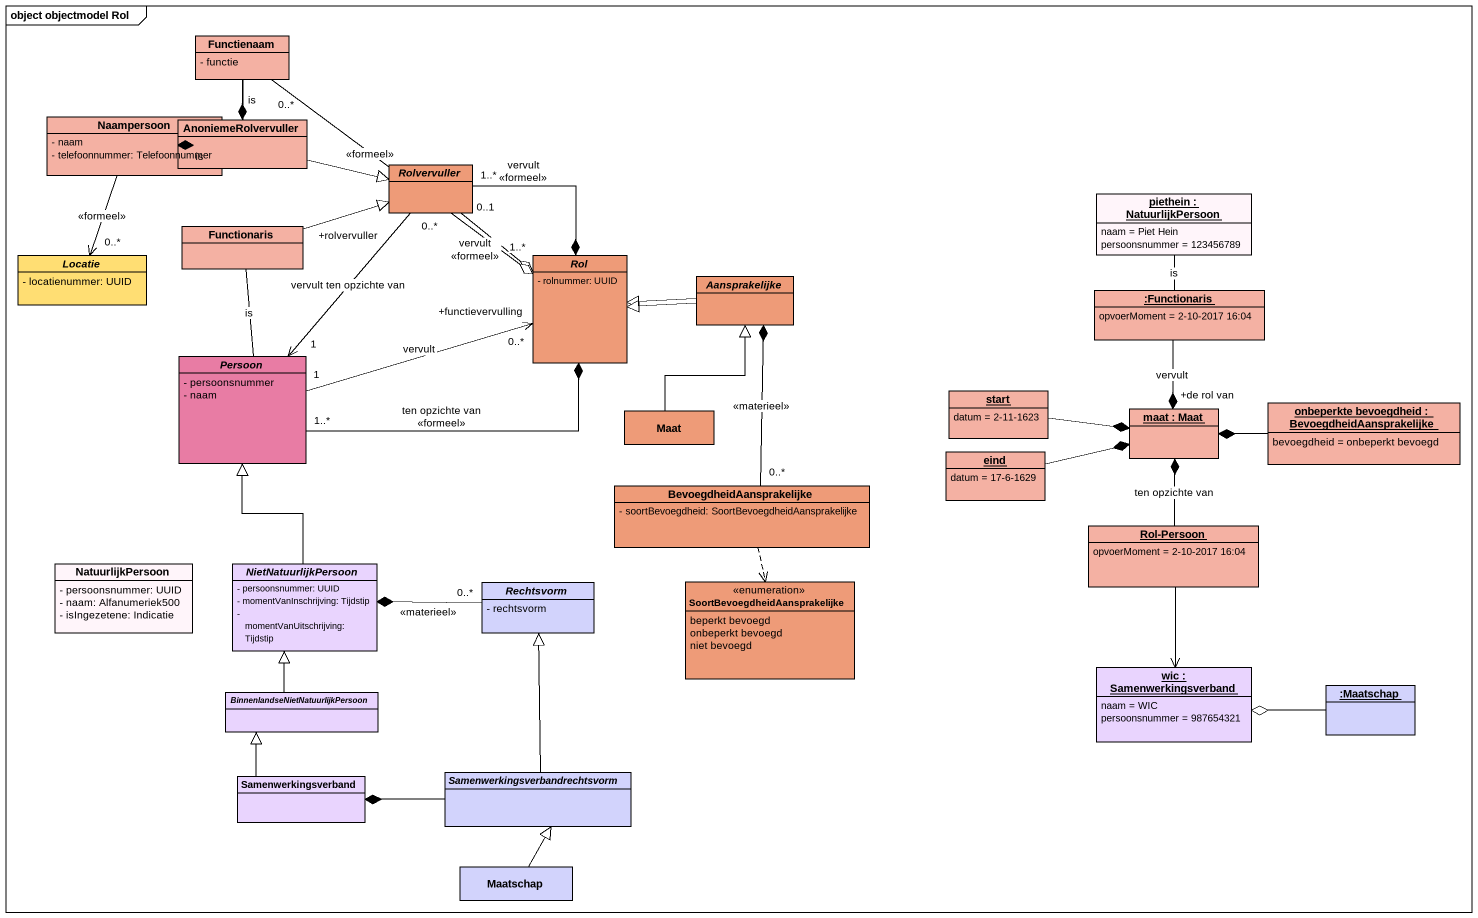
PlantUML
@startuml
mainframe object objectmodel Rol
hide circle
hide empty members
skinparam classAttributeIconSize 0
class Functienaam #F4B1A3 {
  - functie
}
class Naampersoon #F4B1A3 {
  - naam
  - telefoonnummer: Telefoonnummer
}
class AnoniemeRolvervuller #F4B1A3
abstract class Rolvervuller #EE9B78
object "piethein : NatuurlijkPersoon" as piethein #FFF5FA {
  naam = Piet Hein
  persoonsnummer = 123456789
}
abstract class Locatie #FFDE73 {
  - locatienummer: UUID
}
class Functionaris #F4B1A3
abstract class Rol #EE9B78 {
  - rolnummer: UUID
}
abstract class Aansprakelijke #EE9B78
object ":Functionaris" as Functionaris_2 #F4B1A3 {
  opvoerMoment = 2-10-2017 16:04
}
abstract class Persoon #E87CA4 {
  - persoonsnummer
  - naam
}
object "start" as start_ #F4B1A3 {
  datum = 2-11-1623
}
object "onbeperkte bevoegdheid : BevoegdheidAansprakelijke" as onbeperkte_bevoegdheid #F4B1A3 {
  bevoegdheid = onbeperkt bevoegd
}
class Maat #EE9B78
object "maat : Maat" as maat #F4B1A3
class BevoegdheidAansprakelijke #EE9B78 {
  - soortBevoegdheid: SoortBevoegdheidAansprakelijke
}
object eind #F4B1A3 {
  datum = 17-6-1629
}
object "Rol-Persoon" as Rol_Persoon #F4B1A3 {
  opvoerMoment = 2-10-2017 16:04
}
class NatuurlijkPersoon #FFF5FA {
  - persoonsnummer: UUID
  - naam: Alfanumeriek500
  - isIngezetene: Indicatie
}
abstract class NietNatuurlijkPersoon #E9D4FE {
  - persoonsnummer: UUID
  - momentVanInschrijving: Tijdstip
  - momentVanUitschrijving: Tijdstip
}
abstract class Rechtsvorm #D2D3FC {
  - rechtsvorm
}
enum "SoortBevoegdheidAansprakelijke" as SoortBevoegdheidAansprakelij #EE9B78 {
  beperkt bevoegd
  onbeperkt bevoegd
  niet bevoegd
}
object "wic : Samenwerkingsverband" as wic #E9D4FE {
  naam = WIC
  persoonsnummer = 987654321
}
abstract class "BinnenlandseNietNatuurlijkPersoon" as BinnenlandseNietNatuurlijkPe #E9D4FE
object ":Maatschap" as Maatschap #D2D3FC
class Samenwerkingsverband #E9D4FE
abstract class "Samenwerkingsverbandrechtsvorm" as Samenwerkingsverbandrechtsvo #D2D3FC
class "Maatschap" as Maatschap_2 #D2D3FC
Functienaam --* AnoniemeRolvervuller
Functienaam "0..*" --o Rol : <<formeel>>
Naampersoon -right-* AnoniemeRolvervuller
Naampersoon --> "0..*" Locatie : <<formeel>>
AnoniemeRolvervuller -up- Functienaam : is
AnoniemeRolvervuller -left- Naampersoon : is
AnoniemeRolvervuller -right-|> Rolvervuller
Rolvervuller "1..*" --* Rol : vervult\n<<formeel>>
Rolvervuller "0..1" --o "1..*" Rol : vervult\n<<formeel>>
Rolvervuller "+rolvervuller\n0..*" --> "1" Persoon : vervult ten opzichte van
piethein -- Functionaris_2 : is
Functionaris -right-|> Rolvervuller
Functionaris -right-|> Rolvervuller
Functionaris -- Persoon : is
Aansprakelijke -left-|> Rol
Aansprakelijke -left-|> Rol
Functionaris_2 --* "+de rol van" maat : vervult
Persoon "1..*" -right-* Rol : ten opzichte van\n<<formeel>>
Persoon "1" -right-> "+functievervulling\n0..*" Rol : vervult
start_ -right-* maat
onbeperkte_bevoegdheid -left-* maat
Maat -up-|> Aansprakelijke
BevoegdheidAansprakelijke "0..*" -up-* Aansprakelijke : <<materieel>>
BevoegdheidAansprakelijke ..> SoortBevoegdheidAansprakelij
eind -right-* maat
Rol_Persoon -up-* maat : ten opzichte van
Rol_Persoon --> wic
NietNatuurlijkPersoon -up-|> Persoon
Rechtsvorm "0..*" -left-* NietNatuurlijkPersoon : <<materieel>>
BinnenlandseNietNatuurlijkPe -up-|> NietNatuurlijkPersoon
Maatschap -left-o wic
Samenwerkingsverband -up-|> BinnenlandseNietNatuurlijkPe
Samenwerkingsverbandrechtsvo -up-|> Rechtsvorm
Samenwerkingsverbandrechtsvo -left-* Samenwerkingsverband
Maatschap_2 -up-|> Samenwerkingsverbandrechtsvo
@enduml
